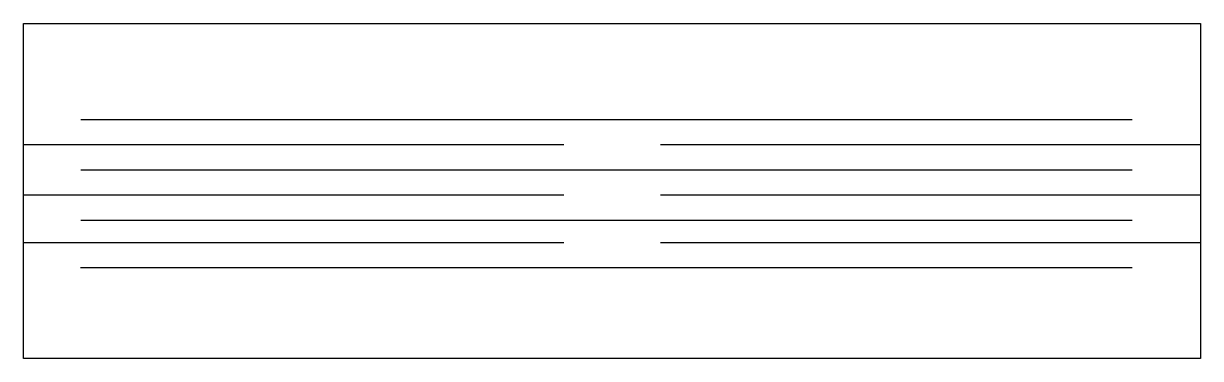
# Model space of a CAD drawing. Extents: x 0.1 to 36.9, y 0.1 to 10.6.
import ezdxf

# ---------------------------------------------------------------- set-up
doc = ezdxf.new("R2010")
doc.units = 0
doc.layers.get('0').update_dxf_attribs({"linetype": 'CONTINUOUS'})

msp = doc.modelspace()

# ---------------------------------------------------------------- linework, layer by layer
at = {"color": 0}
for p, q in [((0.073, 10.56), (36.946, 10.56)), ((0.073, 0.073), (0.073, 10.56)), ((36.946, 10.56), (36.946, 0.073)), ((36.946, 0.073), (0.073, 0.073))]:
    msp.add_line(p, q, dxfattribs=at)
at = {"color": 1}
for points in [[(1.864, 7.557), (1.864, 7.557), (34.811, 7.557), (34.811, 7.557)], [(0.084, 6.77), (0.084, 6.77), (17.002, 6.77), (17.002, 6.77)], [(20.031, 6.77), (20.031, 6.77), (36.949, 6.77), (36.949, 6.77)], [(1.864, 5.983), (1.864, 5.983), (34.811, 5.982), (34.811, 5.982)], [(0.084, 5.195), (0.084, 5.195), (17.002, 5.195), (17.002, 5.195)], [(20.031, 5.195), (20.031, 5.195), (36.949, 5.195), (36.949, 5.195)], [(1.864, 4.408), (1.864, 4.408), (34.811, 4.408), (34.811, 4.408)], [(0.083, 3.708), (0.083, 3.708), (17.001, 3.707), (17.001, 3.707)], [(20.03, 3.707), (20.03, 3.707), (36.948, 3.707), (36.948, 3.707)], [(1.863, 2.92), (1.863, 2.92), (34.809, 2.92), (34.809, 2.92)]]:
    msp.add_open_spline(points, degree=3, dxfattribs=at)

doc.saveas('drawing.dxf')
